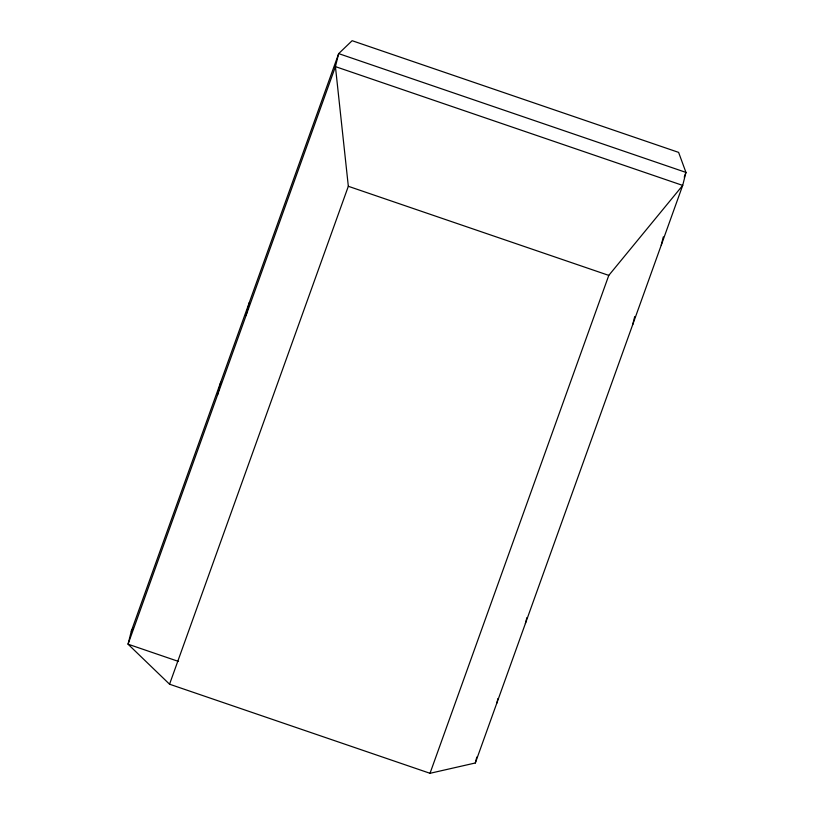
<?xml version="1.0" encoding="UTF-8"?>
<svg xmlns="http://www.w3.org/2000/svg" width="814" height="814" viewBox="0 0 814 814"><rect width="100%" height="100%" fill="white"/><g stroke="black" fill="none" stroke-linecap="round" stroke-linejoin="round"><path stroke-width="1.22" d="M131.298 631.186L128.052 644.189L169.556 684.208L430.016 773.3L475.325 762.983L682.702 185.409L685.948 172.405L678.611 152.381L352.126 40.7L338.675 53.612L131.298 631.186L133.323 627.991M217.44 395.228L220.686 382.234M246.042 315.567L249.288 302.564M475.325 762.983L476.801 757.071M496.784 703.235L497.964 698.504M525.386 623.565L526.861 617.653M632.651 324.817L634.716 316.544M661.253 245.156L663.318 236.884M169.556 684.208L348.331 186.294L335.429 66.616L338.675 53.612L685.948 172.405L684.228 177.187M430.016 773.3L608.791 275.386L682.702 185.409L335.429 66.616L128.052 644.189L178.52 661.446M348.331 186.294L608.791 275.386"/></g></svg>
